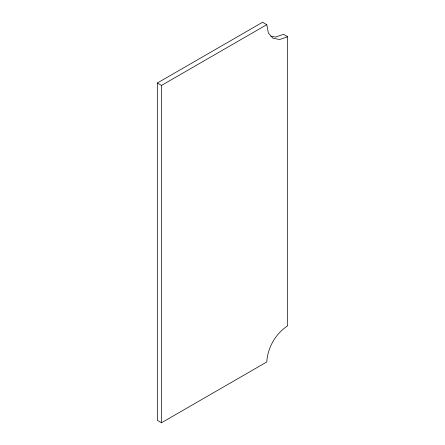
<?xml version="1.0" encoding="UTF-8"?>
<svg xmlns="http://www.w3.org/2000/svg" width="445" height="445" viewBox="0 0 445 445"><rect width="100%" height="100%" fill="white"/><g stroke="black" fill="none" stroke-linecap="round" stroke-linejoin="round"><path stroke-width="0.67" d="M157.33 83.02L262.589 22.25L266.772 24.664L268.363 32.98L272.891 38.198L279.671 39.51L287.67 36.729L287.67 325.773C275.583 333.8 267.673 347.501 266.772 361.98L161.507 422.75L157.33 420.336L157.33 83.02L161.507 85.434L266.772 24.664M270.744 36.179L275.494 37.096L283.493 34.315L287.67 36.729M161.507 85.434L161.507 422.75"/></g></svg>
